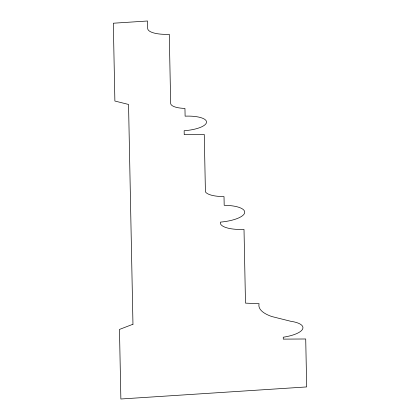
<?xml version="1.0" encoding="UTF-8"?>
<svg xmlns="http://www.w3.org/2000/svg" width="420" height="420" viewBox="0 0 420 420"><rect width="100%" height="100%" fill="white"/><g stroke="black" fill="none" stroke-linecap="round" stroke-linejoin="round"><path stroke-width="0.63" d="M132.962 324.25L119.469 329.432L120.871 399L306.679 386.93L305.718 338.982L283.285 339.124L283.248 337.223A27.221 8.594 -4 0 0 302.626 329.033A27.221 8.594 -4 0 0 290.766 321.284L271.882 316.559A62.276 19.656 -4 0 1 259.098 303.692L245.49 303.135L244.01 229.435A25.715 8.117 -4 0 1 220.406 222.122A26.602 8.395 -4 0 0 244.65 212.819A26.602 8.395 -4 0 0 224.185 205.306L224.012 196.576A23.384 7.382 -4 0 1 205.417 191.83L204.262 134.458L184.228 134.626L184.149 130.72A22.937 7.24 -4 0 0 206.525 122.21A22.937 7.24 -4 0 0 185.11 116.167L184.952 108.407A19.567 6.179 -4 0 1 170.662 103.294L169.276 34.282A22.838 7.208 -4 0 1 147.688 28.361L147.535 21L113.321 23.221L114.88 101.036L128.546 104.454L132.962 324.25"/></g></svg>
